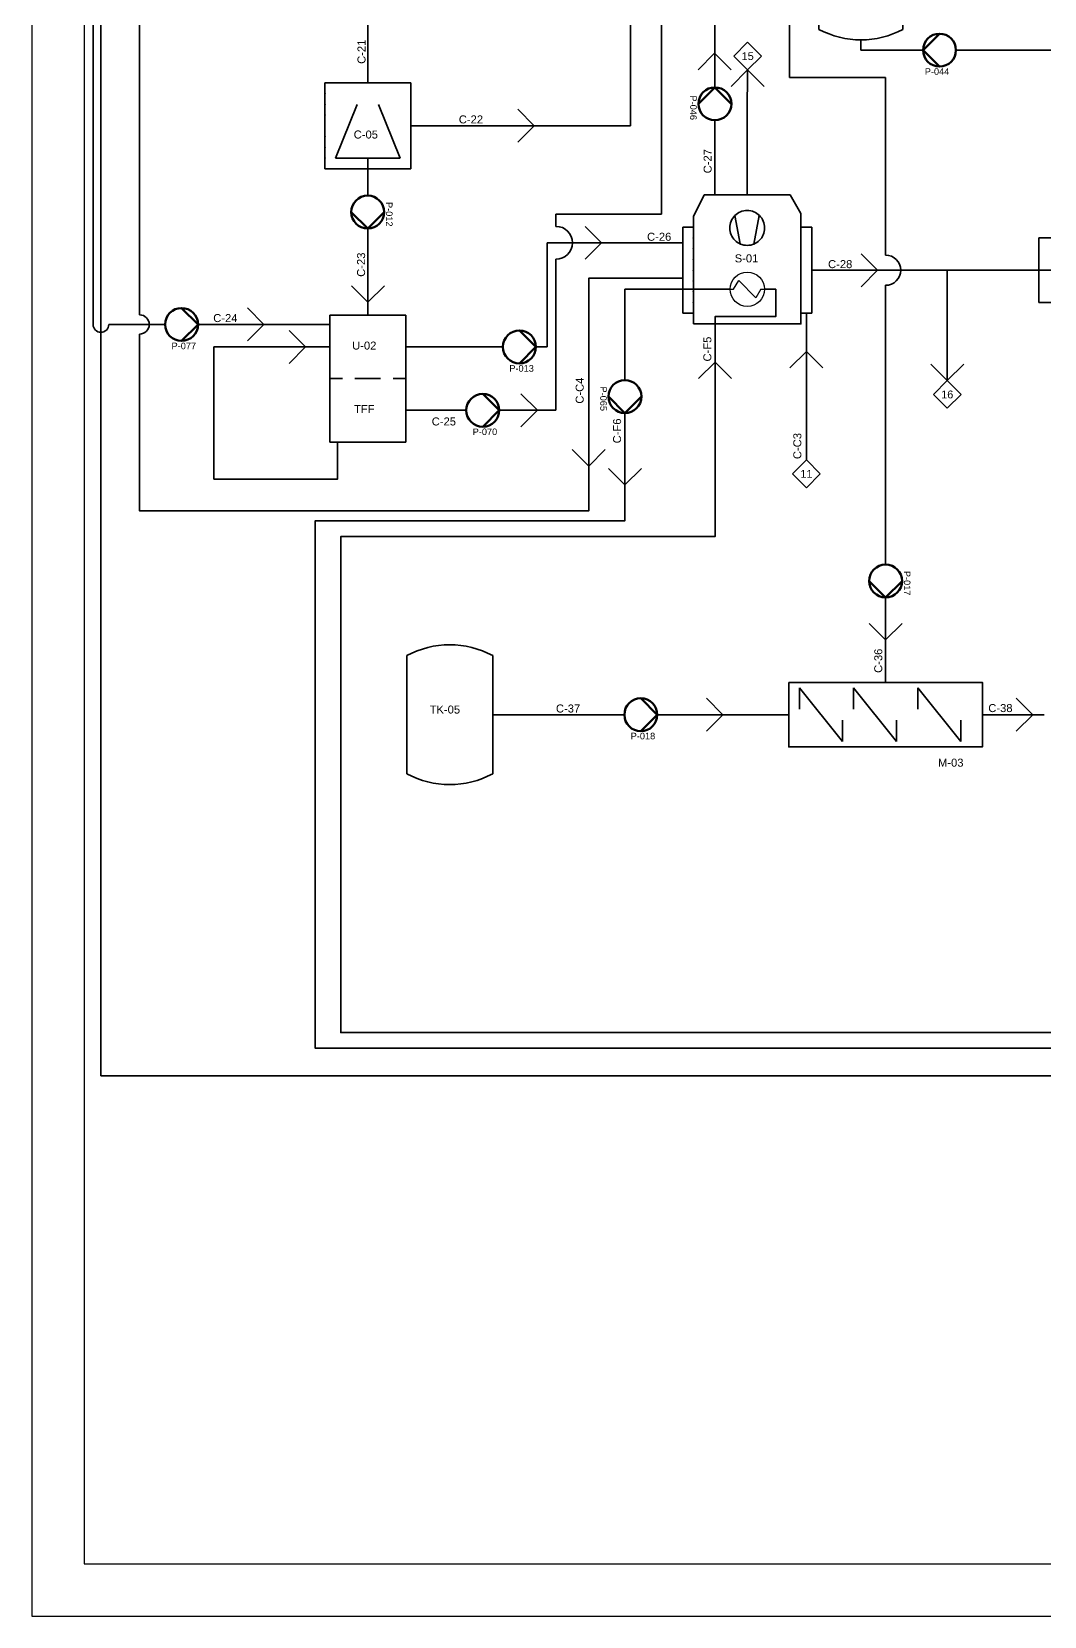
# Paper-space layout 'Flujo' of a CAD drawing. Header units: inches, sheet in millimetres. Extents: x 10 to 410, y 10 to 291.
# Drawn here: x 10 to 106.4, y 10 to 161 of the extents above; entities that cross this region are included whole.
import ezdxf
from ezdxf.enums import TextEntityAlignment as Align

# ---------------------------------------------------------------- set-up
doc = ezdxf.new("R2010")
doc.units = ezdxf.units.IN
doc.header["$LTSCALE"] = 5
doc.header["$MEASUREMENT"] = 0
for name, pattern in [('ACAD_ISO08W100', [36, 24, -3, 6, -3]), ('DASHED2', [0.375, 0.25, -0.125]), ('LÍNEAS_OCULTAS2', [0.1875, 0.125, -0.0625])]:
    doc.linetypes.add(name, pattern=pattern)
doc.styles.add('TEXTO_CUADRO', font='arial.ttf', dxfattribs={"height": 2})
doc.styles.add('TEXTO_INSTRUMENTOS', font='arial.ttf', dxfattribs={"height": 1})

# ---------------------------------------------------------------- blocks, each defined once
blk = doc.blocks.new('bomba')
at = {"lineweight": 100}
for p, q in [((186.71, 141.99), (191.7, 137)), ((191.7, 137), (186.71, 132)), ((191.71, 137), (191.7, 137)), ((186.71, 132), (186.71, 131.99))]:
    blk.add_line(p, q, dxfattribs=at)
blk.add_circle((186.71, 137), 5, dxfattribs=at)
at = {"lineweight": 100, "style": 'TEXTO_CUADRO'}
blk.add_attdef('P-101', (183.22, 129.4), '', height=2, dxfattribs=at)
blk = doc.blocks.new('secador generico')
at = {"lineweight": 35}
for p, q in [((274.89, 256.09), (275.89, 258.09)), ((275.89, 258.09), (276.89, 258.09)), ((283.89, 258.09), (284.89, 256.36))]:
    blk.add_line(p, q, dxfattribs=at)
for points in [[(275.89, 258.09), (283.89, 258.09)], [(284.89, 256.36), (284.89, 246.09), (274.89, 246.09)], [(274.89, 246.09), (274.89, 256.09)]]:
    blk.add_lwpolyline(points, dxfattribs=at)
blk = doc.blocks.new('Tornillo sin fin cerrado')
at = {"lineweight": 35}
for p, q in [((19.71, 193.97), (34.71, 193.97)), ((19.71, 193.97), (19.71, 190.97)), ((34.71, 193.97), (34.71, 190.97)), ((21.71, 190.97), (22.71, 192.97)), ((23.71, 190.97), (22.71, 192.97)), ((28.71, 190.97), (29.71, 192.97)), ((30.71, 190.97), (29.71, 192.97)), ((19.71, 190.97), (18.71, 190.97)), ((19.71, 187.97), (19.71, 190.97)), ((19.71, 190.97), (33.71, 190.97)), ((19.71, 190.97), (21.71, 190.97)), ((23.71, 190.97), (24.71, 188.97)), ((25.71, 190.97), (24.71, 188.97)), ((25.71, 190.97), (29.71, 190.97)), ((29.71, 190.97), (28.71, 190.97)), ((30.71, 190.97), (31.71, 188.97)), ((32.71, 190.97), (31.71, 188.97)), ((34.71, 187.97), (34.71, 190.97)), ((19.71, 187.97), (34.71, 187.97))]:
    blk.add_line(p, q, dxfattribs=at)
blk = doc.blocks.new('COMPRESSOR')
at = {"linetype": 'ByBlock', "lineweight": -2}
for p, q in [((0, 0.09), (0, 0)), ((20, 0.09), (20, 0))]:
    blk.add_line(p, q, dxfattribs=at)
at = {"lineweight": -2}
for p, q in [((19.23, 3.89), (2.79, 6.98)), ((2.87, -6.96), (19.19, -3.9))]:
    blk.add_line(p, q, dxfattribs=at)
at = {"linetype": 'ACAD_ISO08W100', "lineweight": 35}
blk.add_circle((10, 0.04), 10, dxfattribs=at)
at = {"style": 'TEXTO_CUADRO'}
blk.add_attdef('TAG', text='', height=2, dxfattribs=at).set_placement((10.04, -13.27), align=Align.MIDDLE_CENTER)
blk = doc.blocks.new('INTERCAMBIADOR_DE_CALOR')
for p, q in [((1, 0), (2.5, 2.5)), ((7.5, -2.5), (2.5, 2.5)), ((0, 0), (1, 0)), ((9, 0), (7.5, -2.5)), ((9, 0), (10, 0))]:
    blk.add_line(p, q)
blk.add_circle((5, 0), 5)
at = {"style": 'TEXTO_CUADRO'}
blk.add_attdef('TAG', text='', height=2, dxfattribs=at).set_placement((5.87, -6.56), align=Align.MIDDLE_CENTER)
blk = doc.blocks.new('centrifugadora')
at = {"lineweight": 35}
for p, q in [((108.4, 212.32), (108.4, 208.32)), ((108.4, 212.32), (116.4, 212.32)), ((116.4, 212.32), (116.4, 208.32)), ((111.4, 210.32), (109.4, 205.32)), ((113.4, 210.32), (115.4, 205.32)), ((108.4, 204.32), (108.4, 208.32)), ((116.4, 204.32), (116.4, 208.32)), ((109.4, 205.32), (115.4, 205.32)), ((112.4, 205.32), (112.4, 204.32)), ((108.4, 204.32), (112.4, 204.32)), ((116.4, 204.32), (112.4, 204.32))]:
    blk.add_line(p, q, dxfattribs=at)
for p in [(108.4, 211.32), (108.4, 210.32), (108.4, 209.32), (108.4, 207.32), (108.4, 206.32), (108.4, 205.32)]:
    blk.add_point(p, dxfattribs=at)
blk = doc.blocks.new('mezclador generico')
at = {"lineweight": 35}
for p, q in [((205.31, 253.06), (206.31, 253.06)), ((206.31, 252.56), (206.31, 252.06)), ((206.31, 252.06), (206.31, 252.56)), ((206.31, 252.56), (210.31, 247.56)), ((206.31, 252.56), (206.31, 250.56)), ((211.31, 252.56), (215.31, 247.56)), ((211.31, 252.56), (211.31, 250.56)), ((217.31, 252.56), (221.31, 247.56)), ((217.31, 252.56), (217.31, 250.56)), ((210.31, 249.56), (210.31, 247.56)), ((215.31, 249.56), (215.31, 247.56)), ((221.31, 249.56), (221.31, 247.56)), ((210.31, 247.56), (210.31, 248.06)), ((211.31, 247.06), (210.31, 247.06))]:
    blk.add_line(p, q, dxfattribs=at)
for points in [[(205.31, 253.06), (205.31, 247.06), (211.31, 247.06)], [(205.31, 253.06), (211.31, 253.06)], [(211.31, 253.06), (217.31, 253.06)], [(211.31, 247.06), (223.31, 247.06), (223.31, 252.56)], [(217.31, 253.06), (223.31, 253.06), (223.31, 252.56)]]:
    blk.add_lwpolyline(points, dxfattribs=at)
blk = doc.blocks.new('vessel con camisa')
at = {"lineweight": 35}
for p, q in [((242.14, 254.09), (243.14, 254.09)), ((242.14, 245.09), (242.14, 254.09)), ((243.14, 255.09), (243.14, 244.09)), ((243.14, 254.09), (243.14, 245.09)), ((251.14, 255.09), (251.14, 244.09)), ((252.14, 254.09), (251.14, 254.09)), ((252.14, 245.09), (252.14, 254.09)), ((243.14, 245.09), (242.14, 245.09)), ((251.14, 245.09), (252.14, 245.09))]:
    blk.add_line(p, q, dxfattribs=at)
for centre, start, end in [((247.14, 247.59), 61.9275, 118.0725), ((247.14, 251.59), 241.9275, 298.0725)]:
    blk.add_arc(centre, 8.5, start, end, dxfattribs=at)
blk = doc.blocks.new('vessel with dished ends')
at = {"lineweight": 35}
for p, q in [((128, 243.23), (128, 254.23)), ((136, 254.23), (136, 243.23))]:
    blk.add_line(p, q, dxfattribs=at)
for centre, start, end in [((132, 246.73), 61.9275, 118.0725), ((132, 250.73), 241.9275, 298.0725)]:
    blk.add_arc(centre, 8.5, start, end, dxfattribs=at)
blk = doc.blocks.new('NUMERADOR_DE_LINEA')
blk.add_lwpolyline([(3.54, -3.54), (7.07, 0), (3.54, 3.54), (0, 0)], close=True)
at = {"style": 'TEXTO_CUADRO'}
blk.add_attdef('NL', text='', height=2, dxfattribs=at).set_placement((3.54, 0), align=Align.MIDDLE_CENTER)

psp = doc.layouts.new('Flujo')

# ---------------------------------------------------------------- linework, layer by layer
at = {"lineweight": 35}
for p, q in [((82.18, 186.26), (82.18, 156.62)), ((42, 167.64), (42.02, 156.11)), ((69.99, 143.61), (69.99, 168.31)), ((75.08, 159.85), (75.08, 155.67)), ((78.15, 153.13), (78.19, 157.34)), ((82.18, 156.62), (91.33, 156.62)), ((91.33, 156.62), (91.33, 139.7)), ((57.86, 152.02), (56.29, 153.59)), ((75.08, 152.54), (75.08, 145.43)), ((78.15, 145.43), (78.15, 153.13)), ((57.86, 152.02), (56.29, 150.45)), ((59.93, 143.61), (69.99, 143.61)), ((59.93, 142.43), (59.93, 143.61)), ((64.26, 140.87), (62.7, 142.44)), ((59.09, 140.87), (67.94, 140.87)), ((64.26, 140.87), (62.7, 139.3)), ((67.94, 140.87), (72.01, 140.87)), ((59.93, 124.91), (59.93, 139.3)), ((90.55, 138.26), (88.99, 139.83)), ((83.27, 138.26), (83.27, 138.26)), ((84.3, 138.26), (95.85, 138.26)), ((90.55, 138.26), (88.99, 136.69)), ((95.85, 138.26), (104.92, 138.26)), ((42.03, 135.22), (40.46, 136.78)), ((42.03, 135.22), (43.59, 136.78)), ((91.33, 136.82), (91.33, 110.21)), ((36.08, 130.95), (34.51, 132.52)), ((97.2, 131.6), (97.2, 127.74)), ((36.08, 130.95), (34.51, 129.38)), ((45.63, 130.95), (54.88, 130.95)), ((97.2, 127.74), (95.63, 129.3)), ((97.2, 127.74), (98.77, 129.3)), ((58.16, 124.91), (56.59, 126.48)), ((45.63, 124.91), (51.39, 124.91)), ((54.53, 124.91), (58.16, 124.91)), ((58.16, 124.91), (56.59, 123.34)), ((58.16, 124.91), (59.93, 124.91)), ((91.33, 107.08), (91.33, 98.98)), ((91.33, 103.03), (89.76, 104.6)), ((91.33, 103.03), (92.9, 104.6)), ((75.84, 95.91), (74.28, 97.48)), ((105.34, 95.91), (103.78, 97.48)), ((53.91, 95.91), (58.63, 95.91)), ((58.63, 95.91), (66.44, 95.91)), ((69.58, 95.91), (82.11, 95.91)), ((75.84, 95.91), (74.28, 94.34)), ((100.55, 95.91), (106.44, 95.91)), ((105.34, 95.91), (103.78, 94.34))]:
    psp.add_line(p, q, dxfattribs=at)
at = {"color": 7, "lineweight": 35}
for p, q in [((75.08, 159.85), (75.08, 167.13)), ((75.04, 158.93), (73.47, 157.36)), ((75.04, 158.93), (76.61, 157.36)), ((78.19, 157.34), (76.62, 155.77)), ((78.19, 157.34), (79.76, 155.77))]:
    psp.add_line(p, q, dxfattribs=at)
at = {"color": 18, "lineweight": 35, "true_color": 0x000000}
for p, q in [((42.03, 147.92), (42.03, 145.37)), ((42.02, 142.25), (42, 133.97)), ((72.01, 134.16), (72.01, 142.35)), ((72.01, 142.35), (72.62, 142.35)), ((73.03, 142.35), (72.62, 142.35)), ((73.03, 142.35), (73.03, 134.16)), ((83.27, 142.35), (83.68, 142.35)), ((84.3, 142.35), (83.68, 142.35)), ((84.3, 134.16), (84.3, 142.35)), ((59.09, 140.87), (59.09, 130.95)), ((38.38, 133.97), (42, 133.97)), ((38.38, 133.97), (38.38, 127.93)), ((45.63, 133.97), (42, 133.97)), ((45.63, 133.97), (45.63, 127.93)), ((72.01, 134.16), (73.03, 134.16)), ((73.03, 134.16), (72.25, 134.16)), ((84.3, 134.16), (83.27, 134.16)), ((38.38, 130.95), (27.36, 130.95)), ((59.09, 130.95), (58.02, 130.95)), ((38.38, 127.93), (39.59, 127.93)), ((38.38, 121.89), (38.38, 127.93)), ((38.38, 127.93), (39.59, 127.93)), ((40.79, 127.93), (43.21, 127.93)), ((45.63, 127.93), (44.42, 127.93)), ((45.63, 127.93), (44.42, 127.93)), ((45.63, 121.89), (45.63, 127.93)), ((38.38, 121.89), (42, 121.89)), ((45.63, 121.89), (42, 121.89))]:
    psp.add_line(p, q, dxfattribs=at)
at = {"color": 6, "lineweight": 35}
for p, q in [((32.11, 133.09), (30.54, 134.66)), ((25.84, 133.09), (38.38, 133.09)), ((32.11, 133.09), (30.54, 131.52))]:
    psp.add_line(p, q, dxfattribs=at)
at = {"color": 5, "lineweight": 35}
for p, q in [((75.09, 133.13), (75.09, 125.88)), ((75.09, 129.51), (73.52, 127.94)), ((75.09, 129.51), (76.66, 127.94)), ((75.09, 125.88), (75.09, 119.16)), ((66.5, 117.82), (64.93, 119.38)), ((66.5, 117.82), (68.07, 119.38))]:
    psp.add_line(p, q, dxfattribs=at)
at = {"color": 1, "lineweight": 35}
for p, q in [((83.79, 134.16), (83.79, 126.9)), ((83.79, 130.53), (82.22, 128.96)), ((83.79, 130.53), (85.35, 128.96)), ((83.79, 126.9), (83.79, 120.18)), ((63.05, 119.6), (61.48, 121.17)), ((63.05, 119.6), (64.62, 121.17))]:
    psp.add_line(p, q, dxfattribs=at)
for points in [[(10, 10), (410, 10), (410, 290.6), (10, 290.6)], [(15, 15), (405, 15), (405, 285.6), (15, 285.6)]]:
    psp.add_lwpolyline(points, close=True)
at = {"color": 6, "lineweight": 35}
for points in [[(21.86, 275.36), (15.85, 275.36), (15.85, 133.09)], [(17.34, 133.09), (22.71, 133.09)]]:
    psp.add_lwpolyline(points, dxfattribs=at)
at = {"color": 1, "lineweight": 35}
for points in [[(58.28, 267.65), (58.28, 273.41), (16.59, 273.41), (16.59, 61.51), (289.84, 61.51), (289.84, 81.68)], [(20.28, 134), (20.28, 193.78), (41.09, 193.78)], [(72.01, 137.49), (63.06, 137.49), (63.06, 134.46)], [(63.06, 131.32), (63.06, 134.46), (63.06, 119.6)], [(63.05, 119.6), (63.05, 115.32), (20.28, 115.32), (20.28, 132.18)]]:
    psp.add_lwpolyline(points, dxfattribs=at)
at = {"color": 18, "lineweight": 35, "true_color": 0x000000}
for points in [[(53.52, 152.02), (67.02, 152.02), (67.02, 173.87), (74.85, 173.87), (74.85, 198.74), (77.32, 198.74)], [(88.98, 160.22), (88.98, 159.23), (94.9, 159.23)], [(98.04, 159.23), (114.66, 159.23), (114.66, 151.53), (116.68, 151.53)], [(46.11, 152.02), (53.52, 152.02)], [(27.36, 118.36), (27.36, 130.95)], [(31.99, 118.36), (27.36, 118.36)]]:
    psp.add_lwpolyline(points, dxfattribs=at)
at = {"lineweight": 35}
for points in [[(97.2, 138.26), (97.2, 131.6)], [(31.99, 118.36), (39.13, 118.36), (39.13, 121.89)]]:
    psp.add_lwpolyline(points, dxfattribs=at)
at = {"color": 5, "lineweight": 35}
for points in [[(76.52, 136.45), (66.5, 136.45), (66.5, 127.79)], [(75.09, 133.13), (75.09, 133.84), (80.87, 133.84), (80.87, 136.45), (79.79, 136.45)], [(66.5, 124.65), (66.5, 119.47)], [(66.5, 119.47), (66.5, 114.38), (37, 114.38), (37, 64.13), (256.18, 64.13), (256.18, 78.82)], [(75.09, 119.16), (75.09, 112.88), (39.44, 112.88), (39.44, 65.62), (254.94, 65.62), (254.94, 78.82)]]:
    psp.add_lwpolyline(points, dxfattribs=at)
at = {"lineweight": 35}
for centre, radius in [((59.93, 140.87), 1.57), ((91.33, 138.26), 1.44)]:
    psp.add_arc(centre, radius, 270, 90, dxfattribs=at)
at = {"color": 6, "lineweight": 35}
psp.add_arc((16.59, 133.09), 0.747, 180, 0, dxfattribs=at)
at = {"color": 1, "lineweight": 35}
psp.add_arc((20.28, 133.09), 0.912, 270, 90, dxfattribs=at)
at = {"color": 18, "lineweight": 35, "true_color": 0x000000}
for p in [(73.03, 142.35), (73.03, 141.33), (73.03, 140.31), (73.03, 139.28), (73.03, 138.26), (73.03, 137.23), (73.03, 136.21), (73.03, 135.18), (73.03, 134.16)]:
    psp.add_point(p, dxfattribs=at)

# ---------------------------------------------------------------- block references
at = {"color": 5, "lineweight": 35}
psp.add_blockref('vessel con camisa', (-158.16, -82.88), dxfattribs=at)
at = {"color": 1, "linetype": 'DASHED2', "lineweight": 35}
ref = psp.add_blockref('bomba', (155.04, 116.25), dxfattribs=dict(at, xscale=-0.3137173204244906, yscale=0.3137173204244906, zscale=0.3137173204244906))
ref.add_attrib('P-101', 'P-044', (95.06, 156.88), dxfattribs={"lineweight": 100, "height": 0.627, "style": 'TEXTO_CUADRO'})
at = {"color": 5, "lineweight": 35, "xscale": 0.3730871153243692, "yscale": 0.3730871153243692, "zscale": 0.3730871153243692}
for p, values in [((76.87, 158.66), {'NL': '15'}), ((95.88, 126.42), {'NL': '16'}), ((82.47, 118.86), {'NL': '11'})]:
    psp.add_blockref('NUMERADOR_DE_LINEA', p, dxfattribs=at).add_auto_attribs(values)
at = {"color": 3, "linetype": 'LÍNEAS_OCULTAS2', "lineweight": 35}
for name, p, xscale, yscale, zscale in [('centrifugadora', (-73.12, -61.38), 1.024361001701435, 1.024361001701435, 1.024361001701435), ('secador generico', (-208.56, -118.95), 1.024361001701435, 1.024361001701435, 1.024361001701435), ('INTERCAMBIADOR_DE_CALOR', (76.52, 136.45), 0.326890743371219, 0.326890743371219, 0.326890743371219), ('vessel with dished ends', (-85.4, -158.88), 1.024361001701435, 1.024361001701435, 1.024361001701435)]:
    psp.add_blockref(name, p, dxfattribs=dict(at, xscale=xscale, yscale=yscale, zscale=zscale))
at = {"color": 1, "linetype": 'DASHED2', "lineweight": 35}
ref = psp.add_blockref('bomba', (32.09, 95.54), dxfattribs=dict(at, xscale=-0.3137173204244906, yscale=0.3137173204244906, zscale=0.3137173204244906, rotation=270.0000000000025))
ref.add_attrib('P-101', 'P-046', (72.71, 154.91), dxfattribs={"lineweight": 100, "height": 0.627, "rotation": 270, "style": 'TEXTO_CUADRO'})
ref = psp.add_blockref('bomba', (84.98, 202.37), dxfattribs=dict(at, xscale=-0.3137173204244906, yscale=0.3137173204244906, zscale=0.3137173204244906, rotation=90.00000000000959))
ref.add_attrib('P-101', 'P-012', (43.74, 144.76), dxfattribs={"lineweight": 100, "height": 0.627, "rotation": 270, "style": 'TEXTO_CUADRO'})
at = {"color": 3, "linetype": 'LÍNEAS_OCULTAS2', "lineweight": 35, "xscale": 0.1662956661718934, "yscale": 0.1662956661718934, "zscale": 0.1662956661718934, "rotation": 270}
psp.add_blockref('COMPRESSOR', (78.14, 143.95), dxfattribs=at)
at = {"color": 32, "lineweight": 35, "true_color": 0xcd6928, "xscale": 1.024361001701435, "yscale": 1.024361001701435, "zscale": 1.024361001701435}
psp.add_blockref('Tornillo sin fin cerrado', (85.75, -57.36), dxfattribs=at)
at = {"color": 1, "linetype": 'DASHED2', "lineweight": 35}
ref = psp.add_blockref('bomba', (-34.3, 90.11), dxfattribs=dict(at, xscale=0.3137173204244906, yscale=0.3137173204244906, zscale=0.3137173204244906))
ref.add_attrib('P-101', 'P-077', (23.32, 130.73), dxfattribs={"lineweight": 100, "height": 0.627, "rotation": 360, "style": 'TEXTO_CUADRO'})
ref = psp.add_blockref('bomba', (-2.12, 87.97), dxfattribs=dict(at, xscale=0.3137173204244906, yscale=0.3137173204244906, zscale=0.3137173204244906))
ref.add_attrib('P-101', 'P-013', (55.49, 128.59), dxfattribs={"lineweight": 100, "height": 0.627, "rotation": 360, "style": 'TEXTO_CUADRO'})
ref = psp.add_blockref('bomba', (23.52, 184.79), dxfattribs=dict(at, xscale=0.3137173204244906, yscale=0.3137173204244906, zscale=0.3137173204244906, rotation=269.9999999999905))
ref.add_attrib('P-101', 'P-065', (64.15, 127.18), dxfattribs={"lineweight": 100, "height": 0.627, "rotation": 270, "style": 'TEXTO_CUADRO'})
ref = psp.add_blockref('bomba', (-5.61, 81.93), dxfattribs=dict(at, xscale=0.3137173204244906, yscale=0.3137173204244906, zscale=0.3137173204244906))
ref.add_attrib('P-101', 'P-070', (52, 122.55), dxfattribs={"lineweight": 100, "height": 0.627, "rotation": 360, "style": 'TEXTO_CUADRO'})
ref = psp.add_blockref('bomba', (134.31, 167.22), dxfattribs=dict(at, xscale=-0.3137173204244906, yscale=0.3137173204244906, zscale=0.3137173204244906, rotation=90.00000000000959))
ref.add_attrib('P-101', 'P-017', (93.07, 109.61), dxfattribs={"lineweight": 100, "height": 0.627, "rotation": 270, "style": 'TEXTO_CUADRO'})
at = {"lineweight": 35, "xscale": 1.024361001701435, "yscale": 1.024361001701435, "zscale": 1.024361001701435}
psp.add_blockref('mezclador generico', (-128.2, -160.24), dxfattribs=at)
at = {"color": 1, "linetype": 'DASHED2', "lineweight": 35}
ref = psp.add_blockref('bomba', (9.44, 52.93), dxfattribs=dict(at, xscale=0.3137173204244906, yscale=0.3137173204244906, zscale=0.3137173204244906))
ref.add_attrib('P-101', 'P-018', (67.05, 93.56), dxfattribs={"lineweight": 100, "height": 0.627, "rotation": 360, "style": 'TEXTO_CUADRO'})

# ---------------------------------------------------------------- texts
at = {"lineweight": 35, "char_height": 0.763, "attachment_point": 1, "rotation": 90, "style": 'TEXTO_INSTRUMENTOS'}
for s, insert in [('\\pxqc;C-21', (41.03, 157.62)), ('\\pxqc;C-27', (74, 147.19)), ('\\pxqc;C-23', (40.99, 137.33)), ('\\pxqc;C-F5', (73.97, 129.29)), ('\\pxqc;C-C4', (61.81, 125.33)), ('\\pxqc;C-F6', (65.37, 121.49)), ('\\pxqc;C-C3', (82.54, 120.05)), ('\\pxqc;C-36', (90.25, 99.59))]:
    psp.add_mtext_dynamic_manual_height_columns(s, width=2.91, gutter_width=3.81, heights=[0], dxfattribs=dict(at, insert=insert))
at = {"lineweight": 35, "char_height": 0.763, "attachment_point": 1, "style": 'TEXTO_INSTRUMENTOS'}
for s, insert in [('C-22', (50.68, 153.01)), ('\\pxqc;C-05', (40.37, 151.57)), ('\\pxqc;C-26', (68.31, 141.83)), ('\\pxqc;S-01', (76.63, 139.77)), ('\\pxqc;C-28', (85.55, 139.22)), ('\\pxqc;C-24', (26.99, 134.08)), ('\\pxqc;U-02', (40.22, 131.46)), ('\\pxqc;TFF', (40.22, 125.42)), ('\\pxqc;C-25', (47.8, 124.23)), ('TK-05', (47.9, 96.78)), ('\\pxqc;C-37', (59.63, 96.88)), ('\\pxqc;C-38', (100.81, 96.92)), ('\\pxqc;M-03', (96.08, 91.72))]:
    psp.add_mtext_dynamic_manual_height_columns(s, width=2.91, gutter_width=3.81, heights=[0], dxfattribs=dict(at, insert=insert))

doc.saveas('drawing.dxf')
